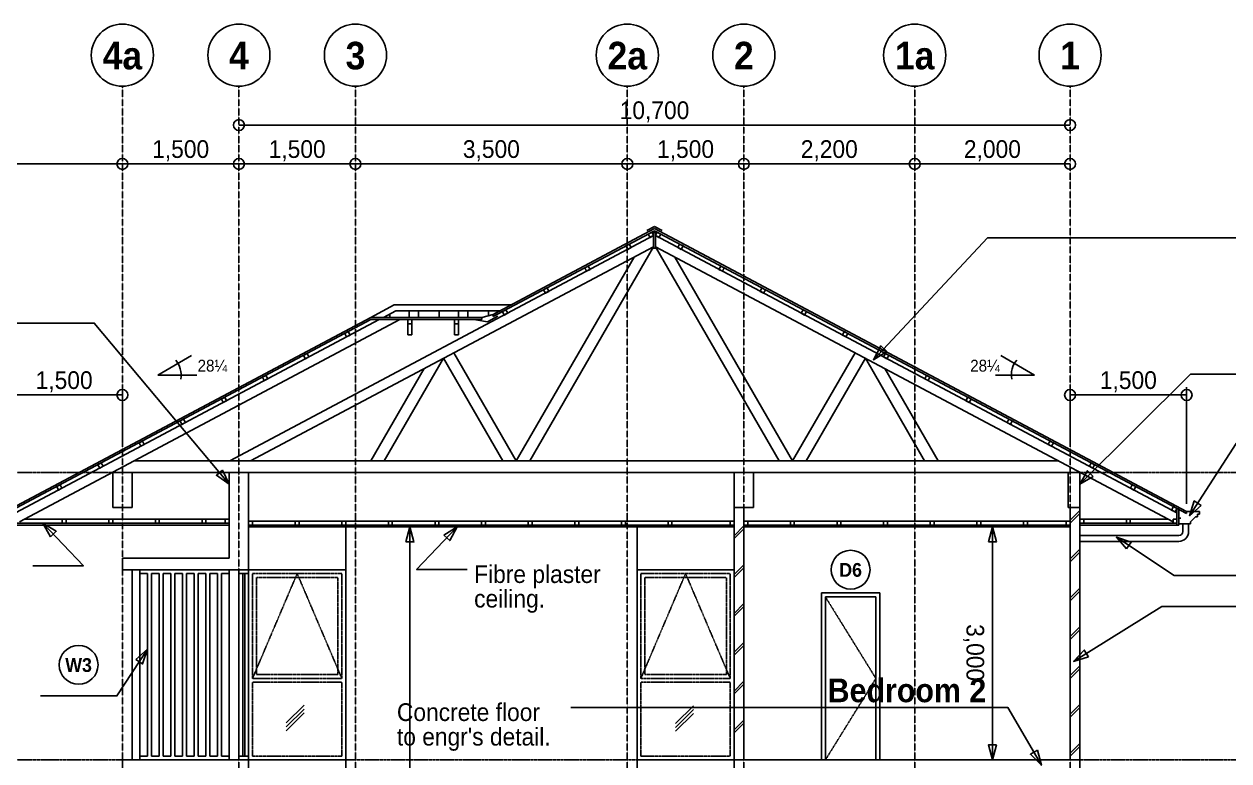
# Model space of a CAD drawing. Header units: inches. Extents: x 1543 to 314687, y -56168 to -771.
# Drawn here: x 10797 to 26307, y -48137 to -38650 of the extents above; entities that cross this region are included whole.
import ezdxf

# ---------------------------------------------------------------- set-up
doc = ezdxf.new("R2010")
doc.units = ezdxf.units.IN
doc.header["$MEASUREMENT"] = 0
doc.linetypes.add('PC_DASH_2', pattern=[0.638889, 0.277778, -0.083333, 0.055556, -0.083333, 0.055556, -0.083333])
doc.linetypes.add('PC_DASH_3', pattern=[0.069444, 0.027778, -0.041667])
doc.layers.add('Section B B', color=7, linetype='Continuous')
doc.layers.add('Title', color=7, linetype='Continuous')

# ---------------------------------------------------------------- blocks, each defined once
blk = doc.blocks.new('PD_914259')
at = {"layer": 'Section B B', "color": 38, "true_color": 0x552c05}
for p, q in [((15752, -42341), (15752, -42426)), ((15875, -42341), (15875, -42426)), ((16140, -42341), (16140, -42426)), ((16387, -42341), (16387, -42426)), ((16510, -42341), (16510, -42426)), ((16775, -42341), (16775, -42404)), ((15505, -42382), (15505, -42426))]:
    blk.add_line(p, q, dxfattribs=at)
blk = doc.blocks.new('PD_914260')
at = {"layer": 'Section B B', "color": 7, "linetype": 'PC_DASH_2'}
for p, q in [((12062, -39450), (12062, -54450)), ((13562, -39450), (13562, -54450)), ((15062, -39450), (15062, -54450)), ((18562, -39450), (18562, -54450)), ((20062, -39450), (20062, -54450)), ((22262, -39450), (22262, -54450)), ((24262, -39450), (24262, -54450))]:
    blk.add_line(p, q, dxfattribs=at)
blk = doc.blocks.new('PD_914261')
at = {"layer": 'Section B B', "color": 7}
blk.add_line((24262, -40450), (22262, -40450), dxfattribs=at)
for centre in [(22262, -40450), (24262, -40450)]:
    blk.add_circle(centre, 70.6, dxfattribs=at)
at = {"layer": 'Section B B', "color": 7, "insert": (23262, -40145), "char_height": 228.2, "width": 811.39, "attachment_point": 2}
blk.add_mtext('\\pxsm0.83;\\fHelvetica|b0|i0|c0|p228.2031;\\W0.92;2,000', dxfattribs=at)
blk = doc.blocks.new('PD_914262')
at = {"layer": 'Section B B', "color": 7}
blk.add_line((20062, -40450), (22262, -40450), dxfattribs=at)
for centre in [(20062, -40450), (22262, -40450)]:
    blk.add_circle(centre, 70.6, dxfattribs=at)
at = {"layer": 'Section B B', "color": 7, "insert": (21162, -40145), "char_height": 228.2, "width": 811.39, "attachment_point": 2}
blk.add_mtext('\\pxsm0.83;\\fHelvetica|b0|i0|c0|p228.2031;\\W0.92;2,200', dxfattribs=at)
blk = doc.blocks.new('PD_914263')
at = {"layer": 'Section B B', "color": 7}
blk.add_line((20062, -40450), (18562, -40450), dxfattribs=at)
for centre in [(18562, -40450), (20062, -40450)]:
    blk.add_circle(centre, 70.6, dxfattribs=at)
at = {"layer": 'Section B B', "color": 7, "insert": (19312, -40145), "char_height": 228.2, "width": 811.39, "attachment_point": 2}
blk.add_mtext('\\pxsm0.83;\\fHelvetica|b0|i0|c0|p228.2031;\\W0.92;1,500', dxfattribs=at)
blk = doc.blocks.new('PD_914264')
at = {"layer": 'Section B B', "color": 7}
blk.add_line((15062, -40450), (18562, -40450), dxfattribs=at)
for centre in [(15062, -40450), (18562, -40450)]:
    blk.add_circle(centre, 70.6, dxfattribs=at)
at = {"layer": 'Section B B', "color": 7, "insert": (16812, -40145), "char_height": 228.2, "width": 811.39, "attachment_point": 2}
blk.add_mtext('\\pxsm0.83;\\fHelvetica|b0|i0|c0|p228.2031;\\W0.92;3,500', dxfattribs=at)
blk = doc.blocks.new('PD_914265')
at = {"layer": 'Section B B', "color": 7}
blk.add_line((15062, -40450), (13562, -40450), dxfattribs=at)
for centre in [(13562, -40450), (15062, -40450)]:
    blk.add_circle(centre, 70.6, dxfattribs=at)
at = {"layer": 'Section B B', "color": 7, "insert": (14312, -40145), "char_height": 228.2, "width": 811.39, "attachment_point": 2}
blk.add_mtext('\\pxsm0.83;\\fHelvetica|b0|i0|c0|p228.2031;\\W0.92;1,500', dxfattribs=at)
blk = doc.blocks.new('PD_914266')
at = {"layer": 'Section B B', "color": 7}
blk.add_line((7562, -40450), (12062, -40450), dxfattribs=at)
for centre in [(7562, -40450), (12062, -40450)]:
    blk.add_circle(centre, 70.6, dxfattribs=at)
at = {"layer": 'Section B B', "color": 7, "insert": (9812, -40145), "char_height": 228.2, "width": 811.39, "attachment_point": 2}
blk.add_mtext('\\pxsm0.83;\\fHelvetica|b0|i0|c0|p228.2031;\\W0.92;4,500', dxfattribs=at)
blk = doc.blocks.new('PD_914267')
at = {"layer": 'Section B B', "color": 7}
blk.add_line((13562, -39950), (24262, -39950), dxfattribs=at)
for centre in [(13562, -39950), (24262, -39950)]:
    blk.add_circle(centre, 70.6, dxfattribs=at)
at = {"layer": 'Section B B', "color": 7, "insert": (18912, -39645), "char_height": 228.2, "width": 987.78, "attachment_point": 2}
blk.add_mtext('\\pxsm0.83;\\fHelvetica|b0|i0|c0|p228.2031;\\W0.92;10,700', dxfattribs=at)
blk = doc.blocks.new('PD_914268')
at = {"layer": 'Section B B', "color": 7}
blk.add_line((13562, -40450), (12062, -40450), dxfattribs=at)
for centre in [(12062, -40450), (13562, -40450)]:
    blk.add_circle(centre, 70.6, dxfattribs=at)
at = {"layer": 'Section B B', "color": 7, "insert": (12812, -40145), "char_height": 228.2, "width": 811.39, "attachment_point": 2}
blk.add_mtext('\\pxsm0.83;\\fHelvetica|b0|i0|c0|p228.2031;\\W0.92;1,500', dxfattribs=at)
blk = doc.blocks.new('PD_914269')
at = {"layer": 'Section B B', "color": 7, "linetype": 'PC_DASH_3'}
for p, q in [((3062, -44425), (31062, -44425)), ((3062, -48125), (31062, -48125))]:
    blk.add_line(p, q, dxfattribs=at)
blk = doc.blocks.new('PD_914272')
at = {"layer": 'Section B B', "color": 7}
blk.add_circle((24262, -39050), 400, dxfattribs=at)
at = {"layer": 'Section B B', "color": 7, "insert": (24262, -38878), "char_height": 354.98, "width": 282.22, "attachment_point": 2}
blk.add_mtext('\\pxsm0.83;\\fHelvetica|b1|i0|c0|p354.9826;\\W0.92;1', dxfattribs=at)
blk = doc.blocks.new('PD_914273')
at = {"layer": 'Section B B', "color": 7}
blk.add_circle((20062, -39050), 400, dxfattribs=at)
at = {"layer": 'Section B B', "color": 7, "insert": (20062, -38878), "char_height": 354.98, "width": 282.22, "attachment_point": 2}
blk.add_mtext('\\pxsm0.83;\\fHelvetica|b1|i0|c0|p354.9826;\\W0.92;2', dxfattribs=at)
blk = doc.blocks.new('PD_914274')
at = {"layer": 'Section B B', "color": 7}
blk.add_circle((18562, -39050), 400, dxfattribs=at)
at = {"layer": 'Section B B', "color": 7, "insert": (18562, -38878), "char_height": 354.98, "width": 564.44, "attachment_point": 2}
blk.add_mtext('\\pxsm0.83;\\fHelvetica|b1|i0|c0|p354.9826;\\W0.92;2a', dxfattribs=at)
blk = doc.blocks.new('PD_914275')
at = {"layer": 'Section B B', "color": 7}
blk.add_circle((15062, -39050), 400, dxfattribs=at)
at = {"layer": 'Section B B', "color": 7, "insert": (15062, -38878), "char_height": 354.98, "width": 282.22, "attachment_point": 2}
blk.add_mtext('\\pxsm0.83;\\fHelvetica|b1|i0|c0|p354.9826;\\W0.92;3', dxfattribs=at)
blk = doc.blocks.new('PD_914276')
at = {"layer": 'Section B B', "color": 7}
blk.add_circle((13562, -39050), 400, dxfattribs=at)
at = {"layer": 'Section B B', "color": 7, "insert": (13562, -38878), "char_height": 354.98, "width": 282.22, "attachment_point": 2}
blk.add_mtext('\\pxsm0.83;\\fHelvetica|b1|i0|c0|p354.9826;\\W0.92;4', dxfattribs=at)
blk = doc.blocks.new('PD_914277')
at = {"layer": 'Section B B', "color": 7}
blk.add_circle((12062, -39050), 400, dxfattribs=at)
at = {"layer": 'Section B B', "color": 7, "insert": (12062, -38878), "char_height": 354.98, "width": 564.44, "attachment_point": 2}
blk.add_mtext('\\pxsm0.83;\\fHelvetica|b1|i0|c0|p354.9826;\\W0.92;4a', dxfattribs=at)
blk = doc.blocks.new('PD_914279')
at = {"layer": 'Section B B', "color": 7}
blk.add_circle((22262, -39050), 400, dxfattribs=at)
at = {"layer": 'Section B B', "color": 7, "insert": (22262, -38878), "char_height": 354.98, "width": 564.44, "attachment_point": 2}
blk.add_mtext('\\pxsm0.83;\\fHelvetica|b1|i0|c0|p354.9826;\\W0.92;1a', dxfattribs=at)
blk = doc.blocks.new('PD_914280')
at = {"layer": 'Section B B', "color": 7}
for p, q in [((25712, -45085), (25712, -45185)), ((25787, -45085), (25787, -45185)), ((24387, -45235), (25662, -45235)), ((24387, -45310), (25662, -45310))]:
    blk.add_line(p, q, dxfattribs=at)
for radius in [125, 50]:
    blk.add_arc((25662, -45185), radius, 270, 0, dxfattribs=at)
blk = doc.blocks.new('PD_914282')
at = {"layer": 'Section B B', "color": 7}
blk.add_line((25762, -43425), (24262, -43425), dxfattribs=at)
for centre in [(24262, -43425), (25762, -43425)]:
    blk.add_circle(centre, 70.6, dxfattribs=at)
at = {"layer": 'Section B B', "color": 7, "insert": (25012, -43120), "char_height": 228.2, "width": 811.39, "attachment_point": 2}
blk.add_mtext('\\pxsm0.83;\\fHelvetica|b0|i0|c0|p228.2031;\\W0.92;1,500', dxfattribs=at)
blk = doc.blocks.new('PD_914281')
at = {"layer": 'Section B B', "color": 7}
for p, q in [((24262, -44027), (24262, -43325)), ((25762, -44825), (25762, -43325))]:
    blk.add_line(p, q, dxfattribs=at)
at = {"layer": 'Section B B'}
blk.add_blockref('PD_914282', (0, 0), dxfattribs=at)
blk = doc.blocks.new('PD_914284')
at = {"layer": 'Section B B', "color": 7}
blk.add_line((10562, -43425), (12062, -43425), dxfattribs=at)
for centre in [(10562, -43425), (12062, -43425)]:
    blk.add_circle(centre, 70.6, dxfattribs=at)
at = {"layer": 'Section B B', "color": 7, "insert": (11312, -43120), "char_height": 228.2, "width": 811.39, "attachment_point": 2}
blk.add_mtext('\\pxsm0.83;\\fHelvetica|b0|i0|c0|p228.2031;\\W0.92;1,500', dxfattribs=at)
blk = doc.blocks.new('PD_914283')
at = {"layer": 'Section B B', "color": 7}
for p, q in [((10562, -44825), (10562, -43325)), ((12062, -44027), (12062, -43325))]:
    blk.add_line(p, q, dxfattribs=at)
at = {"layer": 'Section B B'}
blk.add_blockref('PD_914284', (0, 0), dxfattribs=at)
blk = doc.blocks.new('PD_914286')
at = {"layer": 'Section B B', "color": 7}
for q in [(23371, -42919), (23304, -43169)]:
    blk.add_line((23804, -43169), q, dxfattribs=at)
blk.add_arc((23806, -43168), 300, 140, 190, dxfattribs=at)
blk = doc.blocks.new('PD_914285')
at = {"layer": 'Section B B'}
blk.add_blockref('PD_914286', (0, 0), dxfattribs=at)
at = {"layer": 'Section B B', "color": 7, "insert": (22976, -42972), "char_height": 152.14, "width": 317.5, "attachment_point": 1}
blk.add_mtext('\\pxsm0.83;\\fHelvetica|b0|i0|c0|p152.1354;\\W0.92;28¼', dxfattribs=at)
blk = doc.blocks.new('PD_914288')
at = {"layer": 'Section B B', "color": 7}
for q in [(12953, -42919), (13020, -43169)]:
    blk.add_line((12520, -43169), q, dxfattribs=at)
blk.add_arc((12518, -43168), 300, 350, 40, dxfattribs=at)
blk = doc.blocks.new('PD_914287')
at = {"layer": 'Section B B'}
blk.add_blockref('PD_914288', (0, 0), dxfattribs=at)
at = {"layer": 'Section B B', "color": 7, "insert": (13030, -42972), "char_height": 152.14, "width": 317.5, "attachment_point": 1}
blk.add_mtext('\\pxsm0.83;\\fHelvetica|b0|i0|c0|p152.1354;\\W0.92;28¼', dxfattribs=at)
blk = doc.blocks.new('PD_914294')
at = {"layer": 'Section B B', "color": 7}
for p, q in [((25902, -44995), (25902, -44960)), ((25902, -44960), (25927, -44960)), ((25927, -44925), (25927, -44960)), ((25812, -45060), (25877, -44995)), ((25812, -45060), (25812, -45085)), ((25877, -44995), (25902, -44995))]:
    blk.add_line(p, q, dxfattribs=at)
blk = doc.blocks.new('PD_914293')
at = {"layer": 'Section B B', "color": 7}
for p, q in [((25662, -45085), (25662, -45010)), ((25662, -45010), (25687, -45010)), ((25812, -45085), (25662, -45085))]:
    blk.add_line(p, q, dxfattribs=at)
at = {"layer": 'Section B B'}
blk.add_blockref('PD_914294', (0, 0), dxfattribs=at)
blk = doc.blocks.new('PD_914295')
at = {"layer": 'Section B B', "color": 7}
for p, q in [((25063, -44582), (25039, -44626)), ((25039, -44626), (25084, -44649)), ((25107, -44605), (25063, -44582)), ((25084, -44649), (25107, -44605))]:
    blk.add_line(p, q, dxfattribs=at)
blk = doc.blocks.new('PD_914296')
at = {"layer": 'Section B B', "color": 7}
for p, q in [((11217, -44605), (11261, -44582)), ((11240, -44649), (11217, -44605)), ((11284, -44626), (11240, -44649)), ((11261, -44582), (11284, -44626))]:
    blk.add_line(p, q, dxfattribs=at)
blk = doc.blocks.new('PD_914297')
at = {"layer": 'Section B B', "color": 7}
for p, q in [((25593, -44863), (25569, -44908)), ((25569, -44908), (25613, -44931)), ((25637, -44887), (25593, -44863)), ((25613, -44931), (25637, -44887))]:
    blk.add_line(p, q, dxfattribs=at)
blk = doc.blocks.new('PD_914299')
at = {"layer": 'Section B B', "color": 7}
for p, q in [((24533, -44300), (24510, -44344)), ((24510, -44344), (24554, -44368)), ((24577, -44323), (24533, -44300)), ((24554, -44368), (24577, -44323))]:
    blk.add_line(p, q, dxfattribs=at)
blk = doc.blocks.new('PD_914300')
at = {"layer": 'Section B B', "color": 7}
for p, q in [((11746, -44323), (11790, -44300)), ((11770, -44368), (11746, -44323)), ((11814, -44344), (11770, -44368)), ((11790, -44300), (11814, -44344))]:
    blk.add_line(p, q, dxfattribs=at)
blk = doc.blocks.new('PD_914301')
at = {"layer": 'Section B B', "color": 7}
for p, q in [((24003, -44018), (23980, -44062)), ((24047, -44042), (24003, -44018)), ((24024, -44086), (24047, -44042)), ((23980, -44062), (24024, -44086))]:
    blk.add_line(p, q, dxfattribs=at)
blk = doc.blocks.new('PD_914302')
at = {"layer": 'Section B B', "color": 7}
for p, q in [((12276, -44042), (12320, -44018)), ((12300, -44086), (12276, -44042)), ((12320, -44018), (12344, -44062)), ((12344, -44062), (12300, -44086))]:
    blk.add_line(p, q, dxfattribs=at)
blk = doc.blocks.new('PD_914303')
at = {"layer": 'Section B B', "color": 7}
for p, q in [((23474, -43737), (23450, -43781)), ((23518, -43760), (23474, -43737)), ((23450, -43781), (23494, -43804)), ((23494, -43804), (23518, -43760))]:
    blk.add_line(p, q, dxfattribs=at)
blk = doc.blocks.new('PD_914304')
at = {"layer": 'Section B B', "color": 7}
for p, q in [((12806, -43760), (12850, -43737)), ((12850, -43737), (12873, -43781)), ((12829, -43804), (12806, -43760)), ((12873, -43781), (12829, -43804))]:
    blk.add_line(p, q, dxfattribs=at)
blk = doc.blocks.new('PD_914305')
at = {"layer": 'Section B B', "color": 7}
for p, q in [((22944, -43455), (22920, -43499)), ((22920, -43499), (22964, -43523)), ((22988, -43478), (22944, -43455)), ((22964, -43523), (22988, -43478))]:
    blk.add_line(p, q, dxfattribs=at)
blk = doc.blocks.new('PD_914306')
at = {"layer": 'Section B B', "color": 7}
for p, q in [((13336, -43478), (13380, -43455)), ((13359, -43523), (13336, -43478)), ((13403, -43499), (13359, -43523)), ((13380, -43455), (13403, -43499))]:
    blk.add_line(p, q, dxfattribs=at)
blk = doc.blocks.new('PD_914307')
at = {"layer": 'Section B B', "color": 7}
for p, q in [((22414, -43173), (22391, -43217)), ((22391, -43217), (22435, -43241)), ((22458, -43197), (22414, -43173)), ((22435, -43241), (22458, -43197))]:
    blk.add_line(p, q, dxfattribs=at)
blk = doc.blocks.new('PD_914308')
at = {"layer": 'Section B B', "color": 7}
for p, q in [((13865, -43197), (13910, -43173)), ((13889, -43241), (13865, -43197)), ((13933, -43217), (13889, -43241)), ((13910, -43173), (13933, -43217))]:
    blk.add_line(p, q, dxfattribs=at)
blk = doc.blocks.new('PD_914309')
at = {"layer": 'Section B B', "color": 7}
for p, q in [((21884, -42892), (21861, -42936)), ((21861, -42936), (21905, -42959)), ((21928, -42915), (21884, -42892)), ((21905, -42959), (21928, -42915))]:
    blk.add_line(p, q, dxfattribs=at)
blk = doc.blocks.new('PD_914310')
at = {"layer": 'Section B B', "color": 7}
for p, q in [((14395, -42915), (14439, -42892)), ((14419, -42959), (14395, -42915)), ((14463, -42936), (14419, -42959)), ((14439, -42892), (14463, -42936))]:
    blk.add_line(p, q, dxfattribs=at)
blk = doc.blocks.new('PD_914311')
at = {"layer": 'Section B B', "color": 7}
for p, q in [((21355, -42610), (21331, -42654)), ((21399, -42633), (21355, -42610)), ((21375, -42678), (21399, -42633)), ((21331, -42654), (21375, -42678))]:
    blk.add_line(p, q, dxfattribs=at)
blk = doc.blocks.new('PD_914312')
at = {"layer": 'Section B B', "color": 7}
for p, q in [((14925, -42633), (14969, -42610)), ((14948, -42678), (14925, -42633)), ((14969, -42610), (14993, -42654)), ((14993, -42654), (14948, -42678))]:
    blk.add_line(p, q, dxfattribs=at)
blk = doc.blocks.new('PD_914313')
at = {"layer": 'Section B B', "color": 7}
for p, q in [((20825, -42328), (20801, -42372)), ((20869, -42352), (20825, -42328)), ((20801, -42372), (20845, -42396)), ((20845, -42396), (20869, -42352))]:
    blk.add_line(p, q, dxfattribs=at)
blk = doc.blocks.new('PD_914314')
at = {"layer": 'Section B B', "color": 7}
for p, q in [((16955, -42352), (16999, -42328)), ((16999, -42328), (17022, -42372)), ((16978, -42396), (16955, -42352)), ((17022, -42372), (16978, -42396))]:
    blk.add_line(p, q, dxfattribs=at)
blk = doc.blocks.new('PD_914315')
at = {"layer": 'Section B B', "color": 7}
for p, q in [((20295, -42047), (20271, -42091)), ((20271, -42091), (20316, -42114)), ((20339, -42070), (20295, -42047)), ((20316, -42114), (20339, -42070))]:
    blk.add_line(p, q, dxfattribs=at)
blk = doc.blocks.new('PD_914316')
at = {"layer": 'Section B B', "color": 7}
for p, q in [((17484, -42070), (17529, -42047)), ((17508, -42114), (17484, -42070)), ((17552, -42091), (17508, -42114)), ((17529, -42047), (17552, -42091))]:
    blk.add_line(p, q, dxfattribs=at)
blk = doc.blocks.new('PD_914317')
at = {"layer": 'Section B B', "color": 7}
for p, q in [((19765, -41765), (19742, -41809)), ((19742, -41809), (19786, -41832)), ((19809, -41788), (19765, -41765)), ((19786, -41832), (19809, -41788))]:
    blk.add_line(p, q, dxfattribs=at)
blk = doc.blocks.new('PD_914318')
at = {"layer": 'Section B B', "color": 7}
for p, q in [((18014, -41788), (18058, -41765)), ((18038, -41832), (18014, -41788)), ((18082, -41809), (18038, -41832)), ((18058, -41765), (18082, -41809))]:
    blk.add_line(p, q, dxfattribs=at)
blk = doc.blocks.new('PD_914319')
at = {"layer": 'Section B B', "color": 7}
for p, q in [((19235, -41483), (19212, -41527)), ((19212, -41527), (19256, -41551)), ((19280, -41507), (19235, -41483)), ((19256, -41551), (19280, -41507))]:
    blk.add_line(p, q, dxfattribs=at)
blk = doc.blocks.new('PD_914320')
at = {"layer": 'Section B B', "color": 7}
for p, q in [((18544, -41507), (18588, -41483)), ((18567, -41551), (18544, -41507)), ((18612, -41527), (18567, -41551)), ((18588, -41483), (18612, -41527))]:
    blk.add_line(p, q, dxfattribs=at)
blk = doc.blocks.new('PD_914321')
at = {"layer": 'Section B B', "color": 7}
for p, q in [((25637, -45025), (25587, -45025)), ((25587, -45025), (25587, -45075)), ((25587, -45075), (25637, -45075)), ((25637, -45075), (25637, -45025))]:
    blk.add_line(p, q, dxfattribs=at)
blk = doc.blocks.new('PD_914323')
at = {"layer": 'Section B B', "color": 7}
for p, q in [((24437, -45025), (24387, -45025)), ((24387, -45025), (24387, -45075)), ((24387, -45075), (24437, -45075)), ((24437, -45075), (24437, -45025))]:
    blk.add_line(p, q, dxfattribs=at)
blk = doc.blocks.new('PD_914324')
at = {"layer": 'Section B B', "color": 7}
for p, q in [((13387, -45025), (13437, -45025)), ((13387, -45075), (13387, -45025)), ((13437, -45075), (13387, -45075)), ((13437, -45025), (13437, -45075))]:
    blk.add_line(p, q, dxfattribs=at)
blk = doc.blocks.new('PD_914325')
at = {"layer": 'Section B B', "color": 7}
for p, q in [((25037, -45025), (24987, -45025)), ((24987, -45025), (24987, -45075)), ((24987, -45075), (25037, -45075)), ((25037, -45075), (25037, -45025))]:
    blk.add_line(p, q, dxfattribs=at)
blk = doc.blocks.new('PD_914326')
at = {"layer": 'Section B B', "color": 7}
for p, q in [((11287, -45025), (11337, -45025)), ((11287, -45075), (11287, -45025)), ((11337, -45075), (11287, -45075)), ((11337, -45025), (11337, -45075))]:
    blk.add_line(p, q, dxfattribs=at)
blk = doc.blocks.new('PD_914327')
at = {"layer": 'Section B B', "color": 7}
for p, q in [((18948, -41330), (18924, -41374)), ((18924, -41374), (18968, -41398)), ((18992, -41354), (18948, -41330)), ((18968, -41398), (18992, -41354))]:
    blk.add_line(p, q, dxfattribs=at)
blk = doc.blocks.new('PD_914328')
at = {"layer": 'Section B B', "color": 7}
for p, q in [((18832, -41354), (18876, -41330)), ((18855, -41398), (18832, -41354)), ((18899, -41374), (18855, -41398)), ((18876, -41330), (18899, -41374))]:
    blk.add_line(p, q, dxfattribs=at)
blk = doc.blocks.new('PD_914329')
at = {"layer": 'Section B B', "color": 7}
blk.add_circle((11498, -46900), 250, dxfattribs=at)
at = {"layer": 'Section B B', "color": 7, "insert": (11498, -46814), "char_height": 177.49, "width": 388.06, "attachment_point": 2}
blk.add_mtext('\\pxsm0.83;\\fHelvetica|b1|i0|c0|p177.4913;\\W0.92;W3', dxfattribs=at)
blk = doc.blocks.new('PD_914332')
at = {"layer": 'Section B B', "color": 7}
for p, q in [((20062, -47612), (19937, -47737)), ((20062, -47650), (19937, -47775))]:
    blk.add_line(p, q, dxfattribs=at)
blk = doc.blocks.new('PD_914333')
at = {"layer": 'Section B B', "color": 7}
for p, q in [((20062, -47112), (19937, -47237)), ((20062, -47150), (19937, -47275))]:
    blk.add_line(p, q, dxfattribs=at)
blk = doc.blocks.new('PD_914334')
at = {"layer": 'Section B B', "color": 7}
for p, q in [((20062, -46612), (19937, -46737)), ((20062, -46650), (19937, -46775))]:
    blk.add_line(p, q, dxfattribs=at)
blk = doc.blocks.new('PD_914335')
at = {"layer": 'Section B B', "color": 7}
for p, q in [((20062, -46112), (19937, -46237)), ((20062, -46150), (19937, -46275))]:
    blk.add_line(p, q, dxfattribs=at)
blk = doc.blocks.new('PD_914336')
at = {"layer": 'Section B B', "color": 7}
for p, q in [((20062, -45612), (19937, -45737)), ((20062, -45650), (19937, -45775))]:
    blk.add_line(p, q, dxfattribs=at)
blk = doc.blocks.new('PD_914337')
at = {"layer": 'Section B B', "color": 7}
for p, q in [((20062, -45112), (19937, -45237)), ((20062, -45150), (19937, -45275))]:
    blk.add_line(p, q, dxfattribs=at)
blk = doc.blocks.new('PD_914344')
at = {"layer": 'Section B B', "color": 7}
for p, q in [((13687, -45050), (13737, -45050)), ((13687, -45100), (13687, -45050)), ((13737, -45100), (13687, -45100)), ((13737, -45050), (13737, -45100))]:
    blk.add_line(p, q, dxfattribs=at)
blk = doc.blocks.new('PD_914345')
at = {"layer": 'Section B B', "color": 7}
for p, q in [((14287, -45050), (14337, -45050)), ((14287, -45100), (14287, -45050)), ((14337, -45100), (14287, -45100)), ((14337, -45050), (14337, -45100))]:
    blk.add_line(p, q, dxfattribs=at)
blk = doc.blocks.new('PD_914346')
at = {"layer": 'Section B B', "color": 7}
for p, q in [((14887, -45050), (14937, -45050)), ((14887, -45100), (14887, -45050)), ((14937, -45100), (14887, -45100)), ((14937, -45050), (14937, -45100))]:
    blk.add_line(p, q, dxfattribs=at)
blk = doc.blocks.new('PD_914347')
at = {"layer": 'Section B B', "color": 7}
for p, q in [((15487, -45050), (15537, -45050)), ((15487, -45100), (15487, -45050)), ((15537, -45100), (15487, -45100)), ((15537, -45050), (15537, -45100))]:
    blk.add_line(p, q, dxfattribs=at)
blk = doc.blocks.new('PD_914348')
at = {"layer": 'Section B B', "color": 7}
for p, q in [((24387, -45912), (24262, -46037)), ((24387, -45950), (24262, -46075))]:
    blk.add_line(p, q, dxfattribs=at)
blk = doc.blocks.new('PD_914349')
at = {"layer": 'Section B B', "color": 7}
for p, q in [((24387, -44912), (24262, -45037)), ((24387, -44950), (24262, -45075))]:
    blk.add_line(p, q, dxfattribs=at)
blk = doc.blocks.new('PD_914350')
at = {"layer": 'Section B B', "color": 7}
for p, q in [((16087, -45050), (16137, -45050)), ((16087, -45100), (16087, -45050)), ((16137, -45100), (16087, -45100)), ((16137, -45050), (16137, -45100))]:
    blk.add_line(p, q, dxfattribs=at)
blk = doc.blocks.new('PD_914351')
at = {"layer": 'Section B B', "color": 7}
for p, q in [((16687, -45050), (16737, -45050)), ((16687, -45100), (16687, -45050)), ((16737, -45100), (16687, -45100)), ((16737, -45050), (16737, -45100))]:
    blk.add_line(p, q, dxfattribs=at)
blk = doc.blocks.new('PD_914352')
at = {"layer": 'Section B B', "color": 7}
for p, q in [((17287, -45050), (17337, -45050)), ((17287, -45100), (17287, -45050)), ((17337, -45100), (17287, -45100)), ((17337, -45050), (17337, -45100))]:
    blk.add_line(p, q, dxfattribs=at)
blk = doc.blocks.new('PD_914353')
at = {"layer": 'Section B B', "color": 7}
for p, q in [((17887, -45050), (17937, -45050)), ((17887, -45100), (17887, -45050)), ((17937, -45100), (17887, -45100)), ((17937, -45050), (17937, -45100))]:
    blk.add_line(p, q, dxfattribs=at)
blk = doc.blocks.new('PD_914354')
at = {"layer": 'Section B B', "color": 7}
for p, q in [((19887, -45050), (19937, -45050)), ((19887, -45100), (19887, -45050)), ((19937, -45100), (19887, -45100)), ((19937, -45050), (19937, -45100))]:
    blk.add_line(p, q, dxfattribs=at)
blk = doc.blocks.new('PD_914355')
at = {"layer": 'Section B B', "color": 7}
for p, q in [((20062, -45050), (20112, -45050)), ((20062, -45100), (20062, -45050)), ((20112, -45100), (20062, -45100)), ((20112, -45050), (20112, -45100))]:
    blk.add_line(p, q, dxfattribs=at)
blk = doc.blocks.new('PD_914356')
at = {"layer": 'Section B B', "color": 7}
for p, q in [((20662, -45050), (20712, -45050)), ((20662, -45100), (20662, -45050)), ((20712, -45100), (20662, -45100)), ((20712, -45050), (20712, -45100))]:
    blk.add_line(p, q, dxfattribs=at)
blk = doc.blocks.new('PD_914357')
at = {"layer": 'Section B B', "color": 7}
for p, q in [((21262, -45050), (21312, -45050)), ((21262, -45100), (21262, -45050)), ((21312, -45100), (21262, -45100)), ((21312, -45050), (21312, -45100))]:
    blk.add_line(p, q, dxfattribs=at)
blk = doc.blocks.new('PD_914358')
at = {"layer": 'Section B B', "color": 7}
for p, q in [((21862, -45050), (21912, -45050)), ((21862, -45100), (21862, -45050)), ((21912, -45100), (21862, -45100)), ((21912, -45050), (21912, -45100))]:
    blk.add_line(p, q, dxfattribs=at)
blk = doc.blocks.new('PD_914359')
at = {"layer": 'Section B B', "color": 7}
for p, q in [((22462, -45050), (22512, -45050)), ((22462, -45100), (22462, -45050)), ((22512, -45100), (22462, -45100)), ((22512, -45050), (22512, -45100))]:
    blk.add_line(p, q, dxfattribs=at)
blk = doc.blocks.new('PD_914360')
at = {"layer": 'Section B B', "color": 7}
for p, q in [((23062, -45050), (23112, -45050)), ((23062, -45100), (23062, -45050)), ((23112, -45100), (23062, -45100)), ((23112, -45050), (23112, -45100))]:
    blk.add_line(p, q, dxfattribs=at)
blk = doc.blocks.new('PD_914361')
at = {"layer": 'Section B B', "color": 7}
for p, q in [((23662, -45050), (23712, -45050)), ((23662, -45100), (23662, -45050)), ((23712, -45100), (23662, -45100)), ((23712, -45050), (23712, -45100))]:
    blk.add_line(p, q, dxfattribs=at)
blk = doc.blocks.new('PD_914362')
at = {"layer": 'Section B B', "color": 7}
for p, q in [((24212, -45050), (24262, -45050)), ((24212, -45100), (24212, -45050)), ((24262, -45100), (24212, -45100)), ((24262, -45050), (24262, -45100))]:
    blk.add_line(p, q, dxfattribs=at)
blk = doc.blocks.new('PD_914363')
at = {"layer": 'Section B B', "color": 7}
blk.add_line((15762, -52150), (15762, -45125), dxfattribs=at)
for points in [[(15710, -45318), (15762, -45125), (15814, -45318), (15710, -45318)], [(15814, -51957), (15762, -52150), (15710, -51957), (15814, -51957)]]:
    blk.add_lwpolyline(points, dxfattribs=at)
at = {"layer": 'Section B B', "color": 7, "insert": (15656, -48756), "char_height": 228.2, "width": 811.39, "attachment_point": 2, "rotation": 270}
blk.add_mtext('\\pxsm0.83;\\fHelvetica|b0|i0|c0|p228.2031;\\W0.92;7,025', dxfattribs=at)
blk = doc.blocks.new('PD_914364')
at = {"layer": 'Section B B', "color": 7}
blk.add_line((23262, -48125), (23262, -45125), dxfattribs=at)
for points in [[(23210, -45318), (23262, -45125), (23314, -45318), (23210, -45318)], [(23314, -47932), (23262, -48125), (23210, -47932), (23314, -47932)]]:
    blk.add_lwpolyline(points, dxfattribs=at)
at = {"layer": 'Section B B', "color": 7, "insert": (23156, -46743), "char_height": 228.2, "width": 811.39, "attachment_point": 2, "rotation": 270}
blk.add_mtext('\\pxsm0.83;\\fHelvetica|b0|i0|c0|p228.2031;\\W0.92;3,000', dxfattribs=at)
blk = doc.blocks.new('PD_914373')
at = {"layer": 'Section B B', "color": 7}
for p, q in [((18487, -45050), (18537, -45050)), ((18487, -45100), (18487, -45050)), ((18537, -45100), (18487, -45100)), ((18537, -45050), (18537, -45100))]:
    blk.add_line(p, q, dxfattribs=at)
blk = doc.blocks.new('PD_914374')
at = {"layer": 'Section B B', "color": 7}
for p, q in [((19087, -45050), (19137, -45050)), ((19087, -45100), (19087, -45050)), ((19137, -45100), (19087, -45100)), ((19137, -45050), (19137, -45100))]:
    blk.add_line(p, q, dxfattribs=at)
blk = doc.blocks.new('PD_914375')
at = {"layer": 'Section B B', "color": 7}
for p, q in [((21062, -45975), (21812, -45975)), ((21062, -48125), (21062, -45975)), ((21112, -46025), (21762, -46025)), ((21112, -48125), (21112, -46025)), ((21762, -48125), (21762, -46025)), ((21812, -48125), (21812, -45975))]:
    blk.add_line(p, q, dxfattribs=at)
at = {"layer": 'Section B B', "color": 7, "linetype": 'PC_DASH_3'}
for p in [(21112, -46025), (21112, -48125)]:
    blk.add_line(p, (21762, -47075), dxfattribs=at)
blk = doc.blocks.new('PD_914378')
at = {"layer": 'Section B B', "color": 7}
for p, q in [((13687, -45675), (13562, -45675)), ((13562, -45675), (13562, -45725)), ((13562, -45725), (13687, -45725)), ((13687, -45725), (13687, -45675))]:
    blk.add_line(p, q, dxfattribs=at)
blk = doc.blocks.new('PD_914379')
at = {"layer": 'Section B B', "color": 7}
for p, q in [((13687, -48075), (13562, -48075)), ((13562, -48075), (13562, -48125)), ((13687, -48125), (13687, -48075)), ((13562, -48125), (13687, -48125))]:
    blk.add_line(p, q, dxfattribs=at)
blk = doc.blocks.new('PD_914377')
at = {"layer": 'Section B B', "color": 7}
for p, q in [((13562, -48125), (13562, -45675)), ((13612, -48075), (13612, -45725)), ((13637, -48075), (13637, -45725)), ((13687, -45675), (13687, -48125))]:
    blk.add_line(p, q, dxfattribs=at)
at = {"layer": 'Section B B'}
for name in ['PD_914378', 'PD_914379']:
    blk.add_blockref(name, (0, 0), dxfattribs=at)
blk = doc.blocks.new('PD_914380')
at = {"layer": 'Section B B', "color": 7}
blk.add_circle((21437, -45675), 250, dxfattribs=at)
at = {"layer": 'Section B B', "color": 7, "insert": (21437, -45589), "char_height": 177.49, "width": 317.5, "attachment_point": 2}
blk.add_mtext('\\pxsm0.83;\\fHelvetica|b1|i0|c0|p177.4913;\\W0.92;D6', dxfattribs=at)
blk = doc.blocks.new('PD_914383')
at = {"layer": 'Section B B', "color": 7}
for p, q in [((11887, -45025), (11937, -45025)), ((11887, -45075), (11887, -45025)), ((11937, -45075), (11887, -45075)), ((11937, -45025), (11937, -45075))]:
    blk.add_line(p, q, dxfattribs=at)
blk = doc.blocks.new('PD_914384')
at = {"layer": 'Section B B', "color": 7}
for p, q in [((12487, -45025), (12537, -45025)), ((12487, -45075), (12487, -45025)), ((12537, -45075), (12487, -45075)), ((12537, -45025), (12537, -45075))]:
    blk.add_line(p, q, dxfattribs=at)
blk = doc.blocks.new('PD_914385')
at = {"layer": 'Section B B', "color": 7}
for p, q in [((13087, -45025), (13137, -45025)), ((13087, -45075), (13087, -45025)), ((13137, -45075), (13087, -45075)), ((13137, -45025), (13137, -45075))]:
    blk.add_line(p, q, dxfattribs=at)
blk = doc.blocks.new('PD_914386')
at = {"layer": 'Section B B', "color": 7}
for p, q in [((15737, -42511), (15787, -42511)), ((15737, -42652), (15737, -42511)), ((15787, -42652), (15737, -42652)), ((15787, -42511), (15787, -42652))]:
    blk.add_line(p, q, dxfattribs=at)
blk = doc.blocks.new('PD_914387')
at = {"layer": 'Section B B', "color": 7}
for p, q in [((16337, -42511), (16387, -42511)), ((16337, -42652), (16337, -42511)), ((16387, -42652), (16337, -42652)), ((16387, -42511), (16387, -42652))]:
    blk.add_line(p, q, dxfattribs=at)
blk = doc.blocks.new('PD_914388')
at = {"layer": 'Section B B', "color": 7}
for p, q in [((24387, -46412), (24262, -46537)), ((24387, -46450), (24262, -46575))]:
    blk.add_line(p, q, dxfattribs=at)
blk = doc.blocks.new('PD_914389')
at = {"layer": 'Section B B', "color": 7}
for p, q in [((24387, -46912), (24262, -47037)), ((24387, -46950), (24262, -47075))]:
    blk.add_line(p, q, dxfattribs=at)
blk = doc.blocks.new('PD_914390')
at = {"layer": 'Section B B', "color": 7}
for p, q in [((24387, -47412), (24262, -47537)), ((24387, -47450), (24262, -47575))]:
    blk.add_line(p, q, dxfattribs=at)
blk = doc.blocks.new('PD_914391')
at = {"layer": 'Section B B', "color": 7}
for p, q in [((24387, -47912), (24262, -48037)), ((24387, -47950), (24262, -48075))]:
    blk.add_line(p, q, dxfattribs=at)
blk = doc.blocks.new('PD_914392')
at = {"layer": 'Section B B', "color": 7}
for p, q in [((24387, -45412), (24262, -45537)), ((24387, -45450), (24262, -45575))]:
    blk.add_line(p, q, dxfattribs=at)
blk = doc.blocks.new('PD_914393')
at = {"layer": 'Section B B', "color": 7}
for points in [[(21731, -42971), (23200, -41400), (27262, -41400)], [(21901, -42865), (21731, -42971), (21825, -42794), (21901, -42865)]]:
    blk.add_lwpolyline(points, dxfattribs=at)
at = {"layer": 'Section B B', "color": 7, "insert": (27350, -41345), "char_height": 228.2, "width": 2786.94, "attachment_point": 1}
blk.add_mtext('\\pxsm0.83;\\fHelvetica|b0|i0|c0|p228.2031;\\W0.92;Concrete roof tile\\P@ 28¼ roof pitch.\\P-Steel roof structure\\P to specialist detail.', dxfattribs=at)
blk = doc.blocks.new('PD_914394')
at = {"layer": 'Section B B', "color": 7}
for points in [[(25800, -44981), (26400, -44050), (27262, -44050)], [(25948, -44847), (25800, -44981), (25861, -44790), (25948, -44847)]]:
    blk.add_lwpolyline(points, dxfattribs=at)
at = {"layer": 'Section B B', "color": 7, "insert": (27350, -43995), "char_height": 228.2, "width": 4480.28, "attachment_point": 1}
blk.add_mtext('\\pxsm0.83;\\fHelvetica|b0|i0|c0|p228.2031;\\W0.92;160x240mm Colourbond gutter.', dxfattribs=at)
blk = doc.blocks.new('PD_914395')
at = {"layer": 'Section B B', "color": 7}
for points in [[(24387, -44574), (25812, -43158), (27262, -43158)], [(24560, -44474), (24387, -44574), (24487, -44401), (24560, -44474)]]:
    blk.add_lwpolyline(points, dxfattribs=at)
at = {"layer": 'Section B B', "color": 7, "insert": (27350, -43103), "char_height": 228.2, "width": 2151.94, "attachment_point": 1}
blk.add_mtext("\\pxsm0.83;\\fHelvetica|b0|i0|c0|p228.2031;\\W0.92;RC roof beam\\Pto engr's detail.", dxfattribs=at)
blk = doc.blocks.new('PD_914399')
at = {"layer": 'Section B B', "color": 7}
for points in [[(16372, -45125), (15849, -45672), (16502, -45672)], [(16201, -45229), (16372, -45125), (16276, -45301), (16201, -45229)]]:
    blk.add_lwpolyline(points, dxfattribs=at)
at = {"layer": 'Section B B', "color": 7, "insert": (16590, -45618), "char_height": 228.2, "width": 1763.89, "attachment_point": 1}
blk.add_mtext('\\pxsm0.83;\\fHelvetica|b0|i0|c0|p228.2031;\\W0.92;Fibre plaster\\Pceiling.', dxfattribs=at)
blk = doc.blocks.new('PD_914400')
at = {"layer": 'Section B B', "color": 7}
for points in [[(24858, -45257), (25600, -45750), (27262, -45750)], [(24990, -45407), (24858, -45257), (25048, -45321), (24990, -45407)]]:
    blk.add_lwpolyline(points, dxfattribs=at)
at = {"layer": 'Section B B', "color": 7, "insert": (27350, -45695), "char_height": 228.2, "width": 2786.94, "attachment_point": 1}
blk.add_mtext('\\pxsm0.83;\\fHelvetica|b0|i0|c0|p228.2031;\\W0.92;75mm ¿ wide rwdp.', dxfattribs=at)
blk = doc.blocks.new('PD_914401')
at = {"layer": 'Section B B', "color": 7}
for points in [[(13437, -44574), (11700, -42500), (10600, -42500)], [(13352, -44393), (13437, -44574), (13273, -44459), (13352, -44393)]]:
    blk.add_lwpolyline(points, dxfattribs=at)
at = {"layer": 'Section B B', "color": 7, "insert": (8007, -42445), "char_height": 228.2, "width": 2504.72, "attachment_point": 1}
blk.add_mtext("\\pxsm0.83;\\fHelvetica|b0|i0|c0|p228.2031;\\W0.92;RC beam & ledge\\Pto engr's detail.", dxfattribs=at)
blk = doc.blocks.new('PD_914404')
at = {"layer": 'Section B B', "color": 7}
for points in [[(24308, -46857), (25444, -46150), (27262, -46150)], [(24499, -46799), (24308, -46857), (24445, -46711), (24499, -46799)]]:
    blk.add_lwpolyline(points, dxfattribs=at)
at = {"layer": 'Section B B', "color": 7, "insert": (27350, -46095), "char_height": 228.2, "width": 4056.94, "attachment_point": 1}
blk.add_mtext('\\pxsm0.83;\\fHelvetica|b0|i0|c0|p228.2031;\\W0.92;125mm thk. brickwall plaster\\Pbothside to be painted finish.', dxfattribs=at)
blk = doc.blocks.new('PD_914405')
at = {"layer": 'Section B B', "color": 7}
for points in [[(12384, -46699), (11992, -47300), (11008, -47300)], [(12236, -46832), (12384, -46699), (12322, -46889), (12236, -46832)]]:
    blk.add_lwpolyline(points, dxfattribs=at)
at = {"layer": 'Section B B', "color": 7, "insert": (6615, -47245), "char_height": 228.2, "width": 4303.89, "attachment_point": 1}
blk.add_mtext('\\pxsm0.83;\\fHelvetica|b0|i0|c0|p228.2031;\\W0.92;50x100mm alum fixed lourves.', dxfattribs=at)
blk = doc.blocks.new('PD_914406')
at = {"layer": 'Section B B', "color": 7}
for points in [[(11039, -45076), (11561, -45624), (10909, -45624)], [(11135, -45252), (11039, -45076), (11210, -45180), (11135, -45252)]]:
    blk.add_lwpolyline(points, dxfattribs=at)
at = {"layer": 'Section B B', "color": 7, "insert": (9056, -45569), "char_height": 228.2, "width": 1763.89, "attachment_point": 1}
blk.add_mtext('\\pxsm0.83;\\fHelvetica|b0|i0|c0|p228.2031;\\W0.92;Fibre plaster\\Pceiling.', dxfattribs=at)
blk = doc.blocks.new('PD_914407')
at = {"layer": 'Section B B', "color": 7}
for points in [[(23893, -48193), (23462, -47450), (17836, -47450)], [(23841, -47999), (23893, -48193), (23751, -48051), (23841, -47999)]]:
    blk.add_lwpolyline(points, dxfattribs=at)
at = {"layer": 'Section B B', "color": 7, "insert": (15596, -47395), "char_height": 228.2, "width": 2151.94, "attachment_point": 1}
blk.add_mtext("\\pxsm0.83;\\fHelvetica|b0|i0|c0|p228.2031;\\W0.92;Concrete floor\\Pto engr's detail.", dxfattribs=at)
blk = doc.blocks.new('PD_914422')
at = {"layer": 'Section B B', "color": 2, "linetype": 'PC_DASH_3', "true_color": 0xfbf205}
for p, q in [((13687, -45675), (14937, -45675)), ((13737, -47075), (13737, -45725)), ((13737, -45725), (14887, -45725)), ((13737, -47075), (14312, -45725)), ((14312, -45725), (14887, -47075)), ((14887, -47075), (14887, -45725)), ((13787, -45775), (14837, -45775)), ((13787, -47025), (13787, -45775)), ((14837, -45775), (14837, -47025)), ((14887, -47075), (13737, -47075)), ((13737, -48075), (13737, -47125)), ((14887, -47125), (13737, -47125)), ((14837, -47025), (13787, -47025)), ((14887, -48075), (14887, -47125)), ((13737, -48075), (14887, -48075)), ((14937, -48125), (13687, -48125))]:
    blk.add_line(p, q, dxfattribs=at)
blk = doc.blocks.new('PD_914423')
at = {"layer": 'Section B B', "color": 2, "linetype": 'PC_DASH_3', "true_color": 0xfbf205}
for p, q in [((18687, -45675), (19937, -45675)), ((18737, -47075), (18737, -45725)), ((18737, -45725), (19887, -45725)), ((18737, -47075), (19312, -45725)), ((19312, -45725), (19887, -47075)), ((19887, -47075), (19887, -45725)), ((18787, -45775), (19837, -45775)), ((18787, -47025), (18787, -45775)), ((19837, -45775), (19837, -47025)), ((19887, -47075), (18737, -47075)), ((18737, -48075), (18737, -47125)), ((19887, -47125), (18737, -47125)), ((19837, -47025), (18787, -47025)), ((19887, -48075), (19887, -47125)), ((18737, -48075), (19887, -48075)), ((19937, -48125), (18687, -48125))]:
    blk.add_line(p, q, dxfattribs=at)
blk = doc.blocks.new('PD_914426')
at = {"layer": 'Section B B', "color": 140, "true_color": 0x02aaea}
for p, q in [((19412, -47426), (19184, -47655)), ((19412, -47477), (19184, -47706)), ((19412, -47528), (19184, -47756))]:
    blk.add_line(p, q, dxfattribs=at)
blk = doc.blocks.new('PD_914429')
at = {"layer": 'Section B B', "color": 140, "true_color": 0x02aaea}
for p, q in [((14401, -47418), (14172, -47647)), ((14401, -47469), (14172, -47698)), ((14401, -47520), (14172, -47749))]:
    blk.add_line(p, q, dxfattribs=at)

msp = doc.modelspace()

# ---------------------------------------------------------------- linework, layer by layer
at = {"layer": 'Section B B', "color": 7}
for p, q in [((18812, -41308), (18912, -41255)), ((19012, -41308), (18912, -41255)), ((13444, -44275), (18899, -41374)), ((16833, -42388), (18912, -41283)), ((16833, -42417), (18912, -41311)), ((25762, -44925), (18912, -41283)), ((25762, -44953), (18912, -41311)), ((25637, -44943), (18924, -41374)), ((18899, -41516), (13710, -44275)), ((18899, -41516), (17306, -44275)), ((18924, -41516), (20517, -44275)), ((18924, -41516), (25587, -45058)), ((18649, -41649), (17133, -44275)), ((19174, -41649), (20690, -44275)), ((15262, -42426), (15562, -42266)), ((15422, -42426), (15580, -42341)), ((15562, -42266), (17062, -42266)), ((15580, -42341), (16921, -42341)), ((10562, -44925), (15262, -42426)), ((10562, -44953), (15262, -42454)), ((10687, -44943), (15368, -42454)), ((15635, -42454), (10737, -45058)), ((15262, -42426), (16691, -42426)), ((15262, -42454), (16691, -42454)), ((15737, -42511), (15737, -42454)), ((15787, -42511), (15787, -42454)), ((16337, -42511), (16337, -42454)), ((16387, -42511), (16387, -42454)), ((16762, -42483), (16614, -42457)), ((16691, -42426), (16691, -42454)), ((16762, -42483), (16894, -42412)), ((16833, -42388), (16833, -42417)), ((16197, -42953), (15433, -44275)), ((16197, -42953), (16960, -44275)), ((16329, -42882), (17133, -44275)), ((21494, -42882), (20690, -44275)), ((21627, -42953), (20864, -44275)), ((21627, -42953), (22390, -44275)), ((15947, -43086), (15260, -44275)), ((21877, -43086), (22563, -44275)), ((12210, -44275), (24113, -44275)), ((11928, -44425), (24395, -44425)), ((11937, -44425), (12187, -44425)), ((11937, -44425), (11937, -44875)), ((12187, -44875), (12187, -44425)), ((13437, -44425), (13687, -44425)), ((13437, -44425), (13437, -45525)), ((13687, -45675), (13687, -44425)), ((19937, -44425), (20187, -44425)), ((19937, -44875), (19937, -44425)), ((20187, -44875), (20187, -44425)), ((24387, -44425), (24237, -44425)), ((24237, -44875), (24237, -44425)), ((24387, -44425), (24387, -44875)), ((11937, -44875), (12187, -44875)), ((19937, -48125), (19937, -44875)), ((19937, -44875), (20187, -44875)), ((20062, -48125), (20062, -44875)), ((24387, -44875), (24237, -44875)), ((24262, -48125), (24262, -44875)), ((24387, -48125), (24387, -44875)), ((25637, -45100), (25637, -44887)), ((25662, -45100), (25662, -44900)), ((25762, -44953), (25762, -44925)), ((25927, -44925), (25762, -44925)), ((10687, -45075), (13437, -45075)), ((10687, -45100), (13437, -45100)), ((10800, -45025), (13437, -45025)), ((13687, -45050), (19937, -45050)), ((13687, -45100), (19937, -45100)), ((13687, -45125), (19937, -45125)), ((14937, -52150), (14937, -45125)), ((18687, -52150), (18687, -45125)), ((24262, -45050), (20062, -45050)), ((24262, -45100), (20062, -45100)), ((24262, -45125), (20062, -45125)), ((25524, -45025), (24387, -45025)), ((25637, -45075), (24387, -45075)), ((25637, -45100), (24387, -45100)), ((25662, -45100), (25637, -45100)), ((12062, -45675), (12062, -45525)), ((12062, -45525), (13437, -45525)), ((12062, -45675), (13687, -45675)), ((12187, -45675), (12187, -48125)), ((12287, -45675), (12287, -48125)), ((12287, -45725), (12387, -45725)), ((12387, -45725), (12387, -48075)), ((12437, -45725), (12537, -45725)), ((12437, -45725), (12437, -48075)), ((12537, -45725), (12537, -48075)), ((12587, -45725), (12687, -45725)), ((12587, -45725), (12587, -48075)), ((12687, -45725), (12687, -48075)), ((12737, -45725), (12837, -45725)), ((12737, -45725), (12737, -48075)), ((12837, -45725), (12837, -48075)), ((12887, -45725), (12987, -45725)), ((12887, -45725), (12887, -48075)), ((12987, -45725), (12987, -48075)), ((13037, -45725), (13137, -45725)), ((13037, -45725), (13037, -48075)), ((13137, -45725), (13137, -48075)), ((13187, -45725), (13287, -45725)), ((13187, -45725), (13187, -48075)), ((13287, -45725), (13287, -48075)), ((13337, -45725), (13337, -48075)), ((13337, -45725), (13437, -45725)), ((13437, -48125), (13437, -45675)), ((12287, -48075), (12387, -48075)), ((12437, -48075), (12537, -48075)), ((12587, -48075), (12687, -48075)), ((12737, -48075), (12837, -48075)), ((12887, -48075), (12987, -48075)), ((13037, -48075), (13137, -48075)), ((13187, -48075), (13287, -48075)), ((13337, -48075), (13437, -48075)), ((13687, -48125), (12062, -48125)), ((12062, -48275), (12062, -48125)), ((13687, -48775), (13687, -48125)), ((19937, -48725), (19937, -48125)), ((24387, -48125), (19937, -48125)), ((24387, -48725), (24387, -48125))]:
    msp.add_line(p, q, dxfattribs=at)
for points in [[(18899, -41333), (18924, -41333), (18924, -41533), (18899, -41533), (18899, -41333)], [(15580, -42341), (15422, -42426), (16691, -42426), (16833, -42388), (16921, -42341), (15580, -42341)]]:
    msp.add_lwpolyline(points, dxfattribs=at)
at = {"layer": 'Title', "color": 12, "true_color": 0xdc0806}
for points in [[(13687, -45675), (14937, -45675), (14937, -48125), (13687, -48125), (13687, -45675)], [(18687, -45675), (19937, -45675), (19937, -48125), (18687, -48125), (18687, -45675)]]:
    msp.add_lwpolyline(points, dxfattribs=at)

# ---------------------------------------------------------------- block references
msp.add_blockref('PD_914259', (0, 0))
at = {"layer": 'Section B B'}
for name in ['PD_914277', 'PD_914276', 'PD_914275', 'PD_914274', 'PD_914273', 'PD_914279', 'PD_914272', 'PD_914260', 'PD_914267', 'PD_914266', 'PD_914268', 'PD_914265', 'PD_914264', 'PD_914263', 'PD_914262', 'PD_914261', 'PD_914328', 'PD_914327', 'PD_914393', 'PD_914320', 'PD_914319', 'PD_914318', 'PD_914317', 'PD_914316', 'PD_914315', 'PD_914314', 'PD_914313', 'PD_914401', 'PD_914312', 'PD_914386', 'PD_914387', 'PD_914311', 'PD_914287', 'PD_914310', 'PD_914309', 'PD_914285', 'PD_914283', 'PD_914281', 'PD_914395', 'PD_914308', 'PD_914307', 'PD_914306', 'PD_914305', 'PD_914304', 'PD_914303', 'PD_914302', 'PD_914301', 'PD_914394', 'PD_914300', 'PD_914299', 'PD_914269', 'PD_914296', 'PD_914295', 'PD_914349', 'PD_914297', 'PD_914293', 'PD_914406', 'PD_914326', 'PD_914383', 'PD_914384', 'PD_914385', 'PD_914324', 'PD_914344', 'PD_914345', 'PD_914346', 'PD_914363', 'PD_914347', 'PD_914399', 'PD_914350', 'PD_914351', 'PD_914352', 'PD_914353', 'PD_914373', 'PD_914374', 'PD_914354', 'PD_914337', 'PD_914355', 'PD_914356', 'PD_914357', 'PD_914358', 'PD_914359', 'PD_914364', 'PD_914360', 'PD_914361', 'PD_914362', 'PD_914323', 'PD_914280', 'PD_914325', 'PD_914321', 'PD_914400', 'PD_914380', 'PD_914392', 'PD_914377', 'PD_914422', 'PD_914423', 'PD_914336', 'PD_914375', 'PD_914348', 'PD_914335', 'PD_914404', 'PD_914388', 'PD_914329', 'PD_914334', 'PD_914405', 'PD_914389', 'PD_914333', 'PD_914429', 'PD_914407', 'PD_914426', 'PD_914390', 'PD_914332', 'PD_914391']:
    msp.add_blockref(name, (0, 0), dxfattribs=at)

# ---------------------------------------------------------------- texts
at = {"layer": 'Section B B', "color": 7, "insert": (22162, -47077), "char_height": 304.27, "width": 2222.5, "attachment_point": 2}
msp.add_mtext('\\pxsm0.83;\\fHelvetica|b1|i0|c0|p304.2708;\\W0.92;Bedroom 2', dxfattribs=at)

doc.saveas('drawing.dxf')
